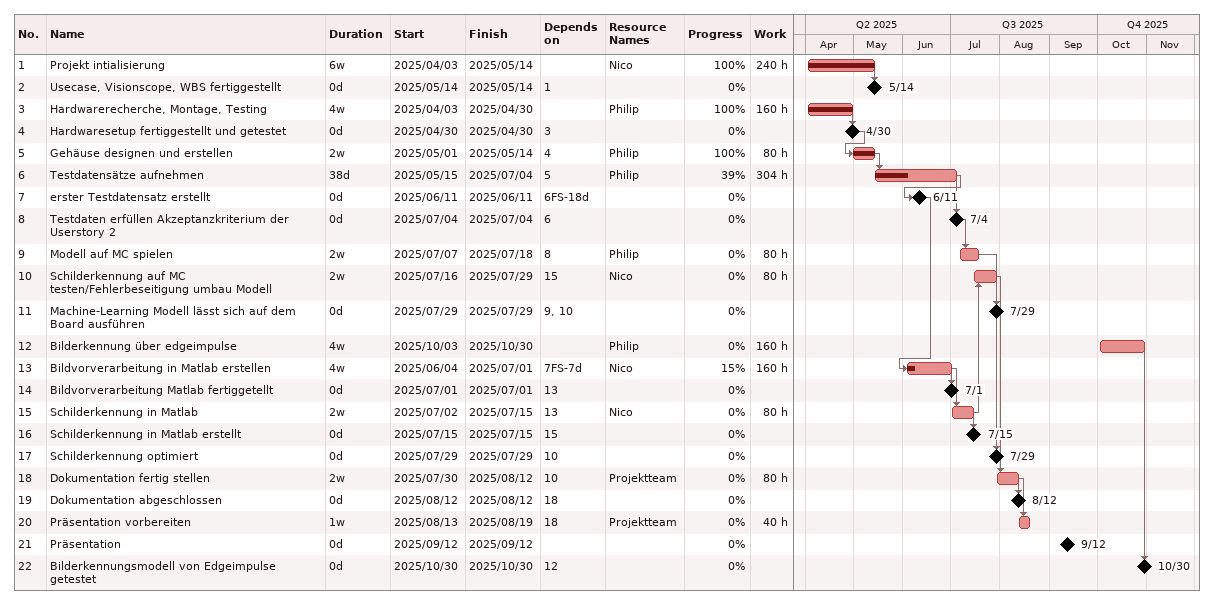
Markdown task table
| ID | Task | Duration | Start | Finish | Predecessors | Resources | % complete | Work (h) |
|---|---|---|---|---|---|---|---|---|
| 1 | Projekt intialisierung | 6w | 2025-04-03 | 2025-05-14 |  | Nico | 100 | 240 |
| 2 | Usecase, Visionscope, WBS fertiggestellt | 0d | 2025-05-14 | 2025-05-14 | 1 |  | 0 |  |
| 3 | Hardwarerecherche, Montage, Testing | 4w | 2025-04-03 | 2025-04-30 |  | Philip | 100 | 160 |
| 4 | Hardwaresetup fertiggestellt und getestet | 0d | 2025-04-30 | 2025-04-30 | 3 |  | 0 |  |
| 5 | Gehäuse designen und erstellen | 2w | 2025-05-01 | 2025-05-14 | 4 | Philip | 100 | 80 |
| 6 | Testdatensätze aufnehmen | 38d | 2025-05-15 | 2025-07-04 | 5 | Philip | 39 | 304 |
| 7 | erster Testdatensatz erstellt | 0d | 2025-06-11 | 2025-06-11 | 6FS-18d |  | 0 |  |
| 8 | Testdaten erfüllen Akzeptanzkriterium der Userstory 2 | 0d | 2025-07-04 | 2025-07-04 | 6 |  | 0 |  |
| 9 | Modell auf MC spielen | 2w | 2025-07-07 | 2025-07-18 | 8 | Philip | 0 | 80 |
| 10 | Schilderkennung auf MC testen/Fehlerbeseitigung umbau Modell | 2w | 2025-07-16 | 2025-07-29 | 15 | Nico | 0 | 80 |
| 11 | Machine-Learning Modell lässt sich auf dem Board ausführen | 0d | 2025-07-29 | 2025-07-29 | 9, 10 |  | 0 |  |
| 12 | Bilderkennung über edgeimpulse | 4w | 2025-10-03 | 2025-10-30 |  | Philip | 0 | 160 |
| 13 | Bildvorverarbeitung in Matlab erstellen | 4w | 2025-06-04 | 2025-07-01 | 7FS-7d | Nico | 15 | 160 |
| 14 | Bildvorverarbeitung Matlab fertiggetellt | 0d | 2025-07-01 | 2025-07-01 | 13 |  | 0 |  |
| 15 | Schilderkennung in Matlab | 2w | 2025-07-02 | 2025-07-15 | 13 | Nico | 0 | 80 |
| 16 | Schilderkennung in Matlab erstellt | 0d | 2025-07-15 | 2025-07-15 | 15 |  | 0 |  |
| 17 | Schilderkennung optimiert | 0d | 2025-07-29 | 2025-07-29 | 10 |  | 0 |  |
| 18 | Dokumentation fertig stellen | 2w | 2025-07-30 | 2025-08-12 | 10 | Projektteam | 0 | 80 |
| 19 | Dokumentation abgeschlossen | 0d | 2025-08-12 | 2025-08-12 | 18 |  | 0 |  |
| 20 | Präsentation vorbereiten | 1w | 2025-08-13 | 2025-08-19 | 18 | Projektteam | 0 | 40 |
| 21 | Präsentation | 0d | 2025-09-12 | 2025-09-12 |  |  | 0 |  |
| 22 | Bilderkennungsmodell von Edgeimpulse getestet | 0d | 2025-10-30 | 2025-10-30 | 12 |  | 0 |  |
